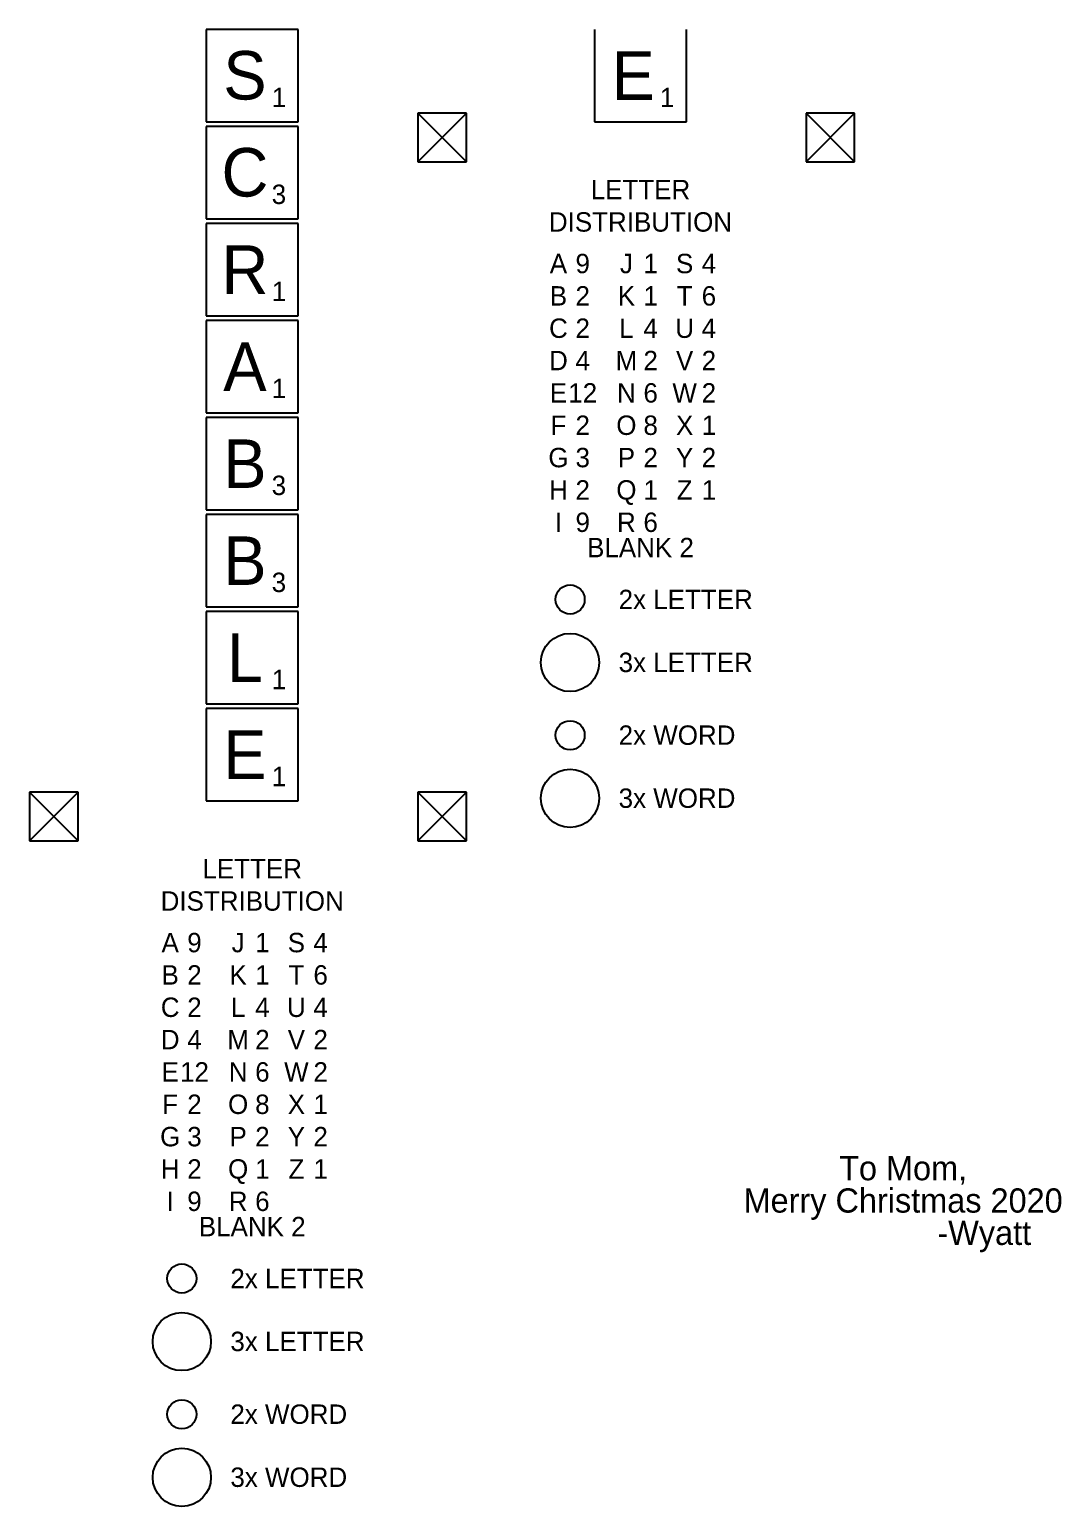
# Model space of a CAD drawing. Header units: millimetres. Extents: x -315 to 474, y 0 to 479.
# Drawn here: x -315 to -102.4, y 57.8 to 362.2 of the extents above; entities that cross this region are included whole.
import ezdxf

# ---------------------------------------------------------------- set-up
doc = ezdxf.new("R2010")
doc.units = ezdxf.units.MM
doc.layers.get('0').update_dxf_attribs({"linetype": 'CONTINUOUS', "lineweight": 25, "true_color": 0x000000})
doc.layers.add('side_text', color=7, linetype='CONTINUOUS', lineweight=25, true_color=0x000000)
doc.styles.add('textstyle0', font='')
doc.styles.add('textstyle1', font='')
doc.styles.add('textstyle18', font='')
doc.styles.add('textstyle19', font='')
doc.styles.add('textstyle2', font='')
doc.styles.add('textstyle20', font='')
doc.styles.add('textstyle21', font='')
doc.styles.add('textstyle22', font='')
doc.styles.add('textstyle23', font='')
doc.styles.add('textstyle24', font='')
doc.styles.add('textstyle25', font='')
doc.styles.add('textstyle27', font='')
doc.styles.add('textstyle28', font='')
doc.styles.add('textstyle3', font='')
doc.styles.add('textstyle33', font='')
doc.styles.add('textstyle34', font='')
doc.styles.add('textstyle35', font='')
doc.styles.add('textstyle36', font='')
doc.styles.add('textstyle37', font='')
doc.styles.add('textstyle38', font='')
doc.styles.add('textstyle39', font='')
doc.styles.add('textstyle4', font='')
doc.styles.add('textstyle40', font='')
doc.styles.add('textstyle41', font='')
doc.styles.add('textstyle42', font='')
doc.styles.add('textstyle43', font='')
doc.styles.add('textstyle44', font='')
doc.styles.add('textstyle45', font='')
doc.styles.add('textstyle46', font='')
doc.styles.add('textstyle47', font='')
doc.styles.add('textstyle48', font='')
doc.styles.add('textstyle49', font='')
doc.styles.add('textstyle50', font='')
doc.styles.add('textstyle51', font='')
doc.styles.add('textstyle52', font='')
doc.styles.add('textstyle53', font='')
doc.styles.add('textstyle54', font='')
doc.styles.add('textstyle55', font='')
doc.styles.add('textstyle56', font='')
doc.styles.add('textstyle57', font='')
doc.styles.add('textstyle58', font='')
doc.styles.add('textstyle59', font='')
doc.styles.add('textstyle60', font='')
doc.styles.get('textstyle0').set_extended_font_data('Eurostile')
doc.styles.get('textstyle1').set_extended_font_data('Eurostile')
doc.styles.get('textstyle18').set_extended_font_data('Eurostile')
doc.styles.get('textstyle19').set_extended_font_data('Eurostile')
doc.styles.get('textstyle2').set_extended_font_data('Eurostile')
doc.styles.get('textstyle20').set_extended_font_data('Eurostile')
doc.styles.get('textstyle21').set_extended_font_data('Eurostile')
doc.styles.get('textstyle22').set_extended_font_data('Eurostile')
doc.styles.get('textstyle23').set_extended_font_data('Eurostile')
doc.styles.get('textstyle24').set_extended_font_data('Eurostile')
doc.styles.get('textstyle25').set_extended_font_data('Eurostile')
doc.styles.get('textstyle27').set_extended_font_data('Eurostile')
doc.styles.get('textstyle28').set_extended_font_data('Eurostile')
doc.styles.get('textstyle3').set_extended_font_data('Eurostile')
doc.styles.get('textstyle33').set_extended_font_data('Eurostile')
doc.styles.get('textstyle34').set_extended_font_data('Eurostile')
doc.styles.get('textstyle35').set_extended_font_data('Eurostile')
doc.styles.get('textstyle36').set_extended_font_data('Eurostile')
doc.styles.get('textstyle37').set_extended_font_data('Eurostile')
doc.styles.get('textstyle38').set_extended_font_data('Eurostile')
doc.styles.get('textstyle39').set_extended_font_data('Eurostile')
doc.styles.get('textstyle4').set_extended_font_data('Apple Chancery')
doc.styles.get('textstyle40').set_extended_font_data('Eurostile')
doc.styles.get('textstyle41').set_extended_font_data('Eurostile')
doc.styles.get('textstyle42').set_extended_font_data('Eurostile')
doc.styles.get('textstyle43').set_extended_font_data('Eurostile')
doc.styles.get('textstyle44').set_extended_font_data('Eurostile')
doc.styles.get('textstyle45').set_extended_font_data('Eurostile')
doc.styles.get('textstyle46').set_extended_font_data('Eurostile')
doc.styles.get('textstyle47').set_extended_font_data('Eurostile')
doc.styles.get('textstyle48').set_extended_font_data('Eurostile')
doc.styles.get('textstyle49').set_extended_font_data('Eurostile')
doc.styles.get('textstyle50').set_extended_font_data('Eurostile')
doc.styles.get('textstyle51').set_extended_font_data('Eurostile')
doc.styles.get('textstyle52').set_extended_font_data('Eurostile')
doc.styles.get('textstyle53').set_extended_font_data('Eurostile')
doc.styles.get('textstyle54').set_extended_font_data('Eurostile')
doc.styles.get('textstyle55').set_extended_font_data('Eurostile')
doc.styles.get('textstyle56').set_extended_font_data('Eurostile')
doc.styles.get('textstyle57').set_extended_font_data('Eurostile')
doc.styles.get('textstyle58').set_extended_font_data('Eurostile')
doc.styles.get('textstyle59').set_extended_font_data('Eurostile')
doc.styles.get('textstyle60').set_extended_font_data('Eurostile')

msp = doc.modelspace()

# ---------------------------------------------------------------- linework, layer by layer
for p, q in [((-225, 345), (-235, 345)), ((-235, 345), (-235, 335)), ((-235, 345), (-225, 335)), ((-225, 345), (-235, 335)), ((-225, 335), (-225, 345)), ((-145, 345), (-155, 345)), ((-155, 345), (-155, 335)), ((-155, 345), (-145, 335)), ((-145, 345), (-155, 335)), ((-145, 335), (-145, 345)), ((-235, 335), (-225, 335)), ((-155, 335), (-145, 335)), ((-305, 205), (-315, 205)), ((-315, 205), (-315, 195)), ((-315, 205), (-305, 195)), ((-305, 205), (-315, 195)), ((-305, 195), (-305, 205)), ((-225, 205), (-235, 205)), ((-235, 205), (-235, 195)), ((-235, 205), (-225, 195)), ((-225, 205), (-235, 195)), ((-225, 195), (-225, 205)), ((-315, 195), (-305, 195)), ((-235, 195), (-225, 195))]:
    msp.add_line(p, q)
for centre, radius in [((-203.62, 244.75), 3), ((-203.62, 231.75), 6), ((-203.62, 216.75), 3), ((-203.62, 203.75), 6), ((-283.62, 104.75), 3), ((-283.62, 91.75), 6), ((-283.62, 76.75), 3), ((-283.62, 63.75), 6)]:
    msp.add_circle(centre, radius)
at = {"layer": 'side_text'}
for p, q in [((-259.62, 362.25), (-278.62, 362.25)), ((-278.62, 362.25), (-278.62, 343.25)), ((-259.62, 343.25), (-259.62, 362.25)), ((-198.62, 362.25), (-198.62, 343.25)), ((-179.62, 343.25), (-179.62, 362.25)), ((-278.62, 343.25), (-259.62, 343.25)), ((-278.62, 342.25), (-278.62, 323.25)), ((-259.62, 342.25), (-278.62, 342.25)), ((-259.62, 323.25), (-259.62, 342.25)), ((-198.62, 343.25), (-179.62, 343.25)), ((-278.62, 323.25), (-259.62, 323.25)), ((-259.62, 322.25), (-278.62, 322.25)), ((-278.62, 322.25), (-278.62, 303.25)), ((-259.62, 303.25), (-259.62, 322.25)), ((-278.62, 303.25), (-259.62, 303.25)), ((-259.62, 302.25), (-278.62, 302.25)), ((-278.62, 302.25), (-278.62, 283.25)), ((-259.62, 283.25), (-259.62, 302.25)), ((-278.62, 283.25), (-259.62, 283.25)), ((-278.62, 282.25), (-278.62, 263.25)), ((-259.62, 282.25), (-278.62, 282.25)), ((-259.62, 263.25), (-259.62, 282.25)), ((-278.62, 263.25), (-259.62, 263.25)), ((-278.62, 262.25), (-278.62, 243.25)), ((-259.62, 262.25), (-278.62, 262.25)), ((-259.62, 243.25), (-259.62, 262.25)), ((-278.62, 243.25), (-259.62, 243.25)), ((-259.62, 242.25), (-278.62, 242.25)), ((-278.62, 242.25), (-278.62, 223.25)), ((-259.62, 223.25), (-259.62, 242.25)), ((-278.62, 223.25), (-259.62, 223.25)), ((-259.62, 222.25), (-278.62, 222.25)), ((-278.62, 222.25), (-278.62, 203.25)), ((-259.62, 203.25), (-259.62, 222.25)), ((-278.62, 203.25), (-259.62, 203.25))]:
    msp.add_line(p, q, dxfattribs=at)

# ---------------------------------------------------------------- texts
at = {"insert": (-135, 130), "char_height": 4, "attachment_point": 2, "line_spacing_factor": 0.8, "style": 'textstyle4'}
msp.add_mtext('\\H5;To Mom,\\PMerry Christmas 2020\\P                  -Wyatt', dxfattribs=at)
at = {"layer": 'side_text', "attachment_point": 5}
for s, insert, char_height, style in [('S', (-270.62, 352.75), 10, 'textstyle33'), ('E', (-190.62, 352.75), 10, 'textstyle47'), ('1', (-263.62, 348.25), 4, 'textstyle36'), ('1', (-183.62, 348.25), 4, 'textstyle46'), ('C', (-270.62, 332.75), 10, 'textstyle42'), ('3', (-263.62, 328.25), 4, 'textstyle40'), ('R', (-270.62, 312.75), 10, 'textstyle35'), ('1', (-263.62, 308.25), 4, 'textstyle60'), ('A', (-270.62, 292.75), 10, 'textstyle18'), ('1', (-263.62, 288.25), 4, 'textstyle19'), ('B', (-270.62, 272.75), 10, 'textstyle44'), ('3', (-263.62, 268.25), 4, 'textstyle41'), ('B', (-270.62, 252.75), 10, 'textstyle45'), ('3', (-263.62, 248.25), 4, 'textstyle43'), ('L', (-270.62, 232.75), 10, 'textstyle37'), ('1', (-263.62, 228.25), 4, 'textstyle34'), ('E', (-270.62, 212.75), 10, 'textstyle39'), ('1', (-263.62, 208.25), 4, 'textstyle38')]:
    msp.add_mtext(s, dxfattribs=dict(at, insert=insert, char_height=char_height, style=style))
at = {"layer": 'side_text', "lineweight": 13, "char_height": 4}
for s, insert, attachment_point, style in [('LETTER\\PDISTRIBUTION', (-189.12, 331.25), 2, 'textstyle48'), ('A\\PB\\PC\\PD\\PE\\PF\\PG\\PH\\PI', (-206.02, 316.01), 2, 'textstyle50'), ('9\\P2\\P2\\P4\\P12\\P2\\P3\\P2\\P9', (-201.02, 316.01), 2, 'textstyle53'), ('J\\PK\\PL\\PM\\PN\\PO\\PP\\PQ\\PR', (-192.02, 316.01), 2, 'textstyle49'), ('1\\P1\\P4\\P2\\P6\\P8\\P2\\P1\\P6', (-187.02, 316.01), 2, 'textstyle56'), ('S\\PT\\PU\\PV\\PW\\PX\\PY\\PZ', (-180.02, 316.01), 2, 'textstyle52'), ('4\\P6\\P4\\P2\\P2\\P1\\P2\\P1', (-175.02, 316.01), 2, 'textstyle55'), ('BLANK 2', (-189.12, 257.45), 2, 'textstyle51'), ('2x LETTER', (-193.62, 244.75), 4, 'textstyle3'), ('3x LETTER', (-193.62, 231.75), 4, 'textstyle2'), ('2x WORD', (-193.62, 216.75), 4, 'textstyle1'), ('3x WORD', (-193.62, 203.75), 4, 'textstyle0'), ('LETTER\\PDISTRIBUTION', (-269.12, 191.25), 2, 'textstyle20'), ('A\\PB\\PC\\PD\\PE\\PF\\PG\\PH\\PI', (-286.02, 176.01), 2, 'textstyle22'), ('9\\P2\\P2\\P4\\P12\\P2\\P3\\P2\\P9', (-281.02, 176.01), 2, 'textstyle25'), ('J\\PK\\PL\\PM\\PN\\PO\\PP\\PQ\\PR', (-272.02, 176.01), 2, 'textstyle21'), ('1\\P1\\P4\\P2\\P6\\P8\\P2\\P1\\P6', (-267.02, 176.01), 2, 'textstyle28'), ('S\\PT\\PU\\PV\\PW\\PX\\PY\\PZ', (-260.02, 176.01), 2, 'textstyle24'), ('4\\P6\\P4\\P2\\P2\\P1\\P2\\P1', (-255.02, 176.01), 2, 'textstyle27'), ('BLANK 2', (-269.12, 117.45), 2, 'textstyle23'), ('2x LETTER', (-273.62, 104.75), 4, 'textstyle57'), ('3x LETTER', (-273.62, 91.75), 4, 'textstyle59'), ('2x WORD', (-273.62, 76.75), 4, 'textstyle58'), ('3x WORD', (-273.62, 63.75), 4, 'textstyle54')]:
    msp.add_mtext(s, dxfattribs=dict(at, insert=insert, attachment_point=attachment_point, style=style))

doc.saveas('drawing.dxf')
